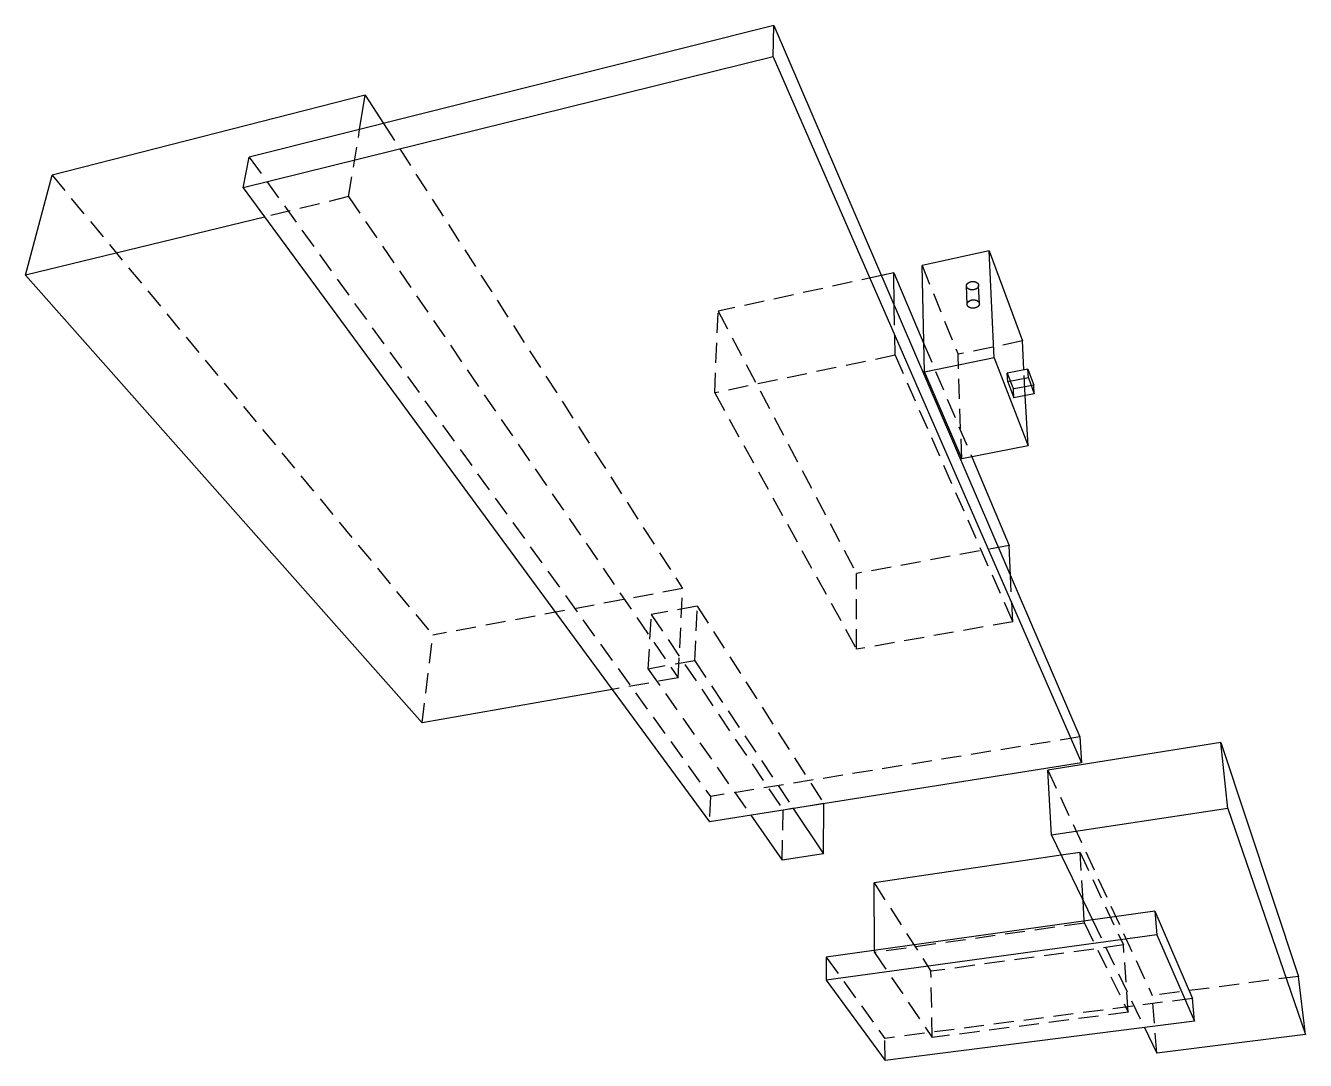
# Model space of a CAD drawing. Header units: millimetres. Extents: x -261 to 145, y -109 to 219.
import ezdxf

# ---------------------------------------------------------------- set-up
doc = ezdxf.new("R2010")
doc.units = ezdxf.units.MM
doc.linetypes.add('HIDDEN', pattern=[9.525, 6.35, -3.175])
doc.layers.add('hidden', color=7, linetype='HIDDEN')
doc.layers.add('visible', color=7, linetype='CONTINUOUS')

msp = doc.modelspace()

# ---------------------------------------------------------------- linework, layer by layer
at = {"layer": 'hidden'}
for p, q in [((-147.9, 188.05), (-53.02, 40.47)), ((-158.99, 164.86), (-155.48, 186.14)), ((-190.48, 177.35), (-44.19, -25.55)), ((-253.05, 171.66), (-132.28, 25.67)), ((-158.99, 164.86), (-185.63, 158.38)), ((-158.99, 164.86), (-54.4, 12.13)), ((22.95, 142.99), (34.39, 114.83)), ((10.06, 139.82), (-41.74, 128.48)), ((37.25, 130.68), (37.03, 136.5)), ((41.12, 130.88), (40.88, 136.7)), ((14.37, 114.52), (14.15, 130.32)), ((-42.82, 102.55), (-41.74, 128.48)), ((-41.74, 128.48), (2.13, 45.21)), ((23.53, 118.12), (38.69, 82.28)), ((54.77, 119.06), (34.39, 114.83)), ((14.37, 114.52), (-42.82, 102.55)), ((14.37, 114.52), (51.72, 29.92)), ((35.52, 81.66), (34.39, 114.83)), ((55.71, 101.75), (55.26, 109.88)), ((50, 108.81), (51.93, 103.76)), ((-42.82, 102.55), (2.18, 21.21)), ((58.39, 105.07), (51.93, 103.76)), ((52.07, 101.02), (51.93, 103.76)), ((50.57, 54.16), (2.13, 45.21)), ((2.18, 21.21), (2.13, 45.21)), ((51.72, 29.92), (51.03, 44.53)), ((-53.02, 40.47), (-132.28, 25.67)), ((-54.4, 12.13), (-53.02, 40.47)), ((-48.36, 34.87), (-62.94, 32.18)), ((-49.13, 17.55), (-48.36, 34.87)), ((-48.36, 34.87), (-8.21, -27.79)), ((-63.93, 14.92), (-62.94, 32.18)), ((-62.94, 32.18), (-21.11, -29.85)), ((51.72, 29.92), (2.18, 21.21)), ((-135.63, -2.18), (-132.28, 25.67)), ((-49.13, 17.55), (-63.93, 14.92)), ((-49.13, 17.55), (-17.91, -29.33)), ((-63.93, 14.92), (-31.41, -31.47)), ((-54.4, 12.13), (-75.37, 8.44)), ((73.02, -6.63), (-44.19, -25.55)), ((62.84, -17.15), (96, -88.7)), ((-44.19, -25.55), (-44.5, -33.54)), ((-8.2, -27.81), (-21.11, -29.85)), ((-21.4, -45.75), (-21.11, -29.85)), ((73.07, -43.28), (67.07, -44.17)), ((74.03, -58.56), (73.07, -43.28)), ((73.07, -43.28), (86.83, -72.67)), ((7.76, -52.96), (25.76, -81.03)), ((76.99, -64.68), (93.5, -98.83)), ((74.47, -65.73), (7.9, -75.06)), ((74.47, -65.73), (74.43, -65.04)), ((74.47, -65.73), (88.37, -94.02)), ((86.83, -72.67), (25.76, -81.03)), ((88.37, -94.02), (86.83, -72.67)), ((-7.43, -76.53), (11.16, -102.32)), ((7.9, -75.06), (7.9, -74.38)), ((7.9, -75.06), (26.2, -102.06)), ((26.2, -102.06), (25.76, -81.03)), ((142.39, -82.63), (96, -88.7)), ((97.44, -106.99), (96, -88.7)), ((108.71, -89.64), (11.16, -102.32)), ((88.37, -94.02), (26.2, -102.06)), ((11.22, -109.31), (11.16, -102.32))]:
    msp.add_line(p, q, dxfattribs=at)
for points in [[(37.03, 136.5), (37.07, 136.8), (37.2, 137.09), (37.41, 137.35), (37.71, 137.58), (38.07, 137.76), (38.47, 137.88), (38.9, 137.94), (39.33, 137.92), (39.74, 137.85), (40.11, 137.71), (40.43, 137.51), (40.67, 137.27), (40.82, 136.99), (40.88, 136.7)], [(39.45, 135.32), (39.2, 135.27), (38.96, 135.26), (38.71, 135.26), (38.47, 135.28), (38.23, 135.33), (38.01, 135.4), (37.8, 135.49), (37.61, 135.59), (37.45, 135.71), (37.31, 135.85), (37.19, 136), (37.11, 136.16), (37.05, 136.33), (37.03, 136.5)], [(40.88, 136.7), (40.88, 136.57), (40.86, 136.44), (40.82, 136.31), (40.76, 136.19), (40.69, 136.07), (40.6, 135.95), (40.5, 135.84), (40.38, 135.74), (40.25, 135.64), (40.11, 135.56), (39.95, 135.48), (39.79, 135.42), (39.62, 135.36), (39.45, 135.32)], [(37.25, 130.68), (37.28, 130.98), (37.41, 131.27), (37.63, 131.54), (37.93, 131.76), (38.29, 131.94), (38.7, 132.06), (39.13, 132.12), (39.56, 132.1), (39.97, 132.03), (40.35, 131.89), (40.66, 131.69), (40.9, 131.45), (41.06, 131.18), (41.12, 130.88)], [(39.68, 129.51), (39.43, 129.47), (39.18, 129.45), (38.94, 129.45), (38.69, 129.47), (38.46, 129.52), (38.23, 129.59), (38.02, 129.68), (37.83, 129.78), (37.67, 129.9), (37.52, 130.04), (37.41, 130.19), (37.32, 130.35), (37.27, 130.51), (37.25, 130.68)], [(41.12, 130.88), (41.12, 130.76), (41.1, 130.63), (41.06, 130.5), (41, 130.38), (40.93, 130.26), (40.84, 130.14), (40.74, 130.03), (40.62, 129.93), (40.49, 129.83), (40.34, 129.75), (40.19, 129.67), (40.03, 129.61), (39.85, 129.55), (39.68, 129.51)]]:
    msp.add_open_spline(points, degree=1, dxfattribs=at)
at = {"layer": 'visible'}
for p, q in [((-24.05, 219.16), (-190.48, 177.35)), ((-24.31, 209.25), (-24.05, 219.16)), ((-24.05, 219.16), (73.02, -6.63)), ((-24.31, 209.25), (-192.43, 167.63)), ((-24.31, 209.25), (73.55, -14.84)), ((-153.68, 197.03), (-253.05, 171.66)), ((-155.48, 186.14), (-153.68, 197.03)), ((-153.68, 197.03), (-147.9, 188.05)), ((-192.43, 167.63), (-190.48, 177.35)), ((-261.45, 139.94), (-253.05, 171.66)), ((-192.43, 167.63), (-44.5, -33.54)), ((-185.63, 158.38), (-261.45, 139.94)), ((44.25, 147.65), (22.95, 142.99)), ((45.79, 113.65), (44.25, 147.65)), ((44.25, 147.65), (54.77, 119.06)), ((23.74, 109.1), (22.95, 142.99)), ((-261.45, 139.94), (-135.63, -2.18)), ((14, 140.68), (10.06, 139.82)), ((14.15, 130.32), (14, 140.68)), ((14, 140.68), (23.53, 118.12)), ((55.26, 109.88), (54.77, 119.06)), ((45.79, 113.65), (23.74, 109.1)), ((45.79, 113.65), (56.57, 85.78)), ((56.51, 110.14), (50, 108.81)), ((56.67, 107.38), (56.51, 110.14)), ((56.51, 110.14), (58.39, 105.07)), ((23.74, 109.1), (35.52, 81.66)), ((50.14, 106.05), (50, 108.81)), ((56.67, 107.38), (50.14, 106.05)), ((50.14, 106.05), (52.07, 101.02)), ((56.67, 107.38), (58.55, 102.32)), ((58.55, 102.32), (52.07, 101.02)), ((56.57, 85.78), (55.71, 101.75)), ((58.55, 102.32), (58.39, 105.07)), ((56.57, 85.78), (35.52, 81.66)), ((38.69, 82.28), (50.57, 54.16)), ((51.03, 44.53), (50.57, 54.16)), ((-75.37, 8.44), (-135.63, -2.18)), ((73.02, -6.63), (73.55, -14.84)), ((117.78, -8.45), (62.84, -17.15)), ((119.95, -29.33), (117.78, -8.45)), ((117.78, -8.45), (142.39, -82.63)), ((73.55, -14.84), (-44.5, -33.54)), ((63.97, -37.77), (62.84, -17.15)), ((-8.31, -43.75), (-8.2, -27.81)), ((-8.21, -27.79), (-8.2, -27.81)), ((-31.41, -31.47), (-21.4, -45.75)), ((-17.91, -29.33), (-8.31, -43.75)), ((119.95, -29.33), (63.97, -37.77)), ((119.95, -29.33), (144.56, -101.13)), ((63.97, -37.77), (76.99, -64.68)), ((-8.31, -43.75), (-21.4, -45.75)), ((67.07, -44.17), (7.76, -52.96)), ((7.9, -74.38), (7.76, -52.96)), ((74.43, -65.04), (74.03, -58.56)), ((96.78, -61.91), (-7.43, -76.53)), ((96.78, -61.91), (108.71, -89.64)), ((96.78, -61.91), (97.4, -69.45)), ((97.4, -69.45), (-7.48, -83.89)), ((97.4, -69.45), (109.35, -96.82)), ((-7.43, -76.53), (-7.48, -83.89)), ((-7.48, -83.89), (11.22, -109.31)), ((144.56, -101.13), (142.39, -82.63)), ((109.35, -96.82), (108.71, -89.64)), ((109.35, -96.82), (11.22, -109.31)), ((93.5, -98.83), (97.44, -106.99)), ((144.56, -101.13), (97.44, -106.99))]:
    msp.add_line(p, q, dxfattribs=at)

doc.saveas('drawing.dxf')
